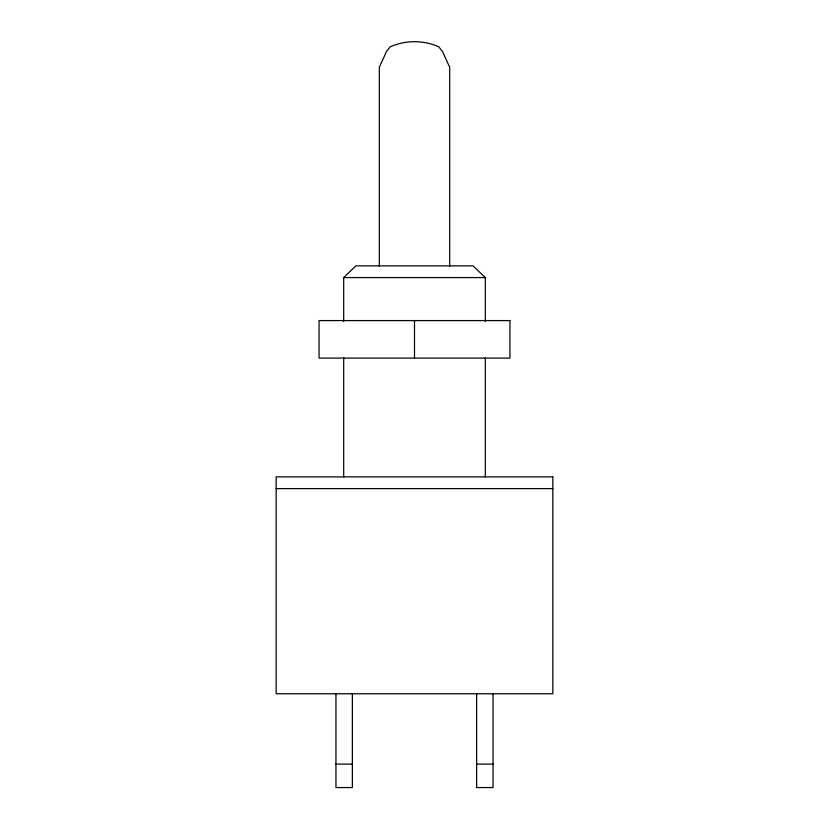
<?xml version="1.0" encoding="UTF-8"?>
<svg xmlns="http://www.w3.org/2000/svg" width="829" height="829" viewBox="0 0 829 829"><rect width="100%" height="100%" fill="white"/><g stroke="black" fill="none" stroke-linecap="round" stroke-linejoin="round"><path stroke-width="1.24" d="M343.693 321.59L343.693 277.58L355.879 265.86L473.121 265.86L485.307 277.58L485.307 321.59M343.693 277.58L485.307 277.58M276.161 488.602L552.839 488.602M335.952 764.1L352.366 764.1M476.634 764.1L493.048 764.1M493.048 693.759L493.048 787.55L476.634 787.55L476.634 693.759M485.307 357.817L485.307 476.882M449.67 266.296L449.67 67.211L442.562 51.626L438.8 46.828C423.422 39.989 405.578 39.989 390.2 46.828L386.438 51.626L379.33 67.211L379.33 266.296M414.5 320.585L414.5 358.097M352.366 693.759L352.366 787.55L335.952 787.55L335.952 693.759M343.693 357.817L343.693 476.882M509.939 320.585L319.061 320.585L319.061 358.097L509.939 358.097L509.939 320.585M552.839 476.882L276.161 476.882L276.161 693.759L552.839 693.759L552.839 476.882"/></g></svg>
